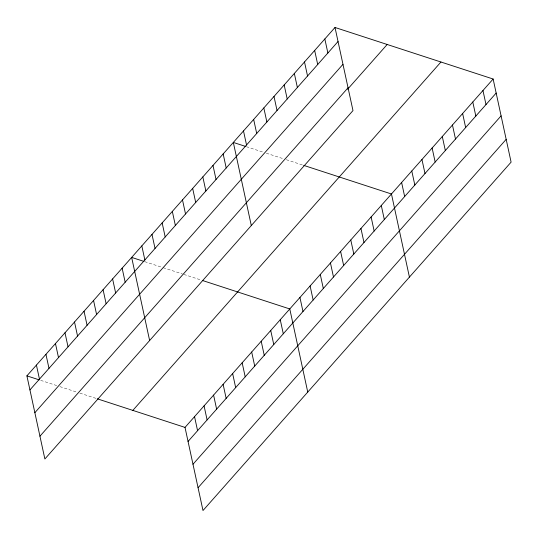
<?xml version="1.0" encoding="UTF-8"?>
<svg xmlns="http://www.w3.org/2000/svg" width="538" height="538" viewBox="0 0 538 538"><rect width="100%" height="100%" fill="white"/><g stroke="black" fill="none" stroke-linecap="round" stroke-linejoin="round"><path stroke-width="0.4" stroke-dasharray="2.69 2.02" d="M246.377 146.692L263.257 152.193M266.33 153.196L283.977 158.952M286.303 159.705L302.907 165.119M144.702 261.656L162.348 267.413M163.115 267.662L182.301 273.916M183.835 274.414L201.232 280.09M40.713 380.359L56.826 385.611M59.893 386.614L76.779 392.115M79.873 393.123L96.47 398.537"/><path stroke-width="0.81" d="M335.006 27.472L352.982 110.593L44.869 458.981L26.9 375.854L335.006 27.472L493.131 79.019L511.1 162.146L202.994 510.528L185.018 427.407L493.131 79.019M29.94 389.902L338.046 41.513M34.862 412.693L342.975 64.311M39.947 436.183L348.052 87.795M347.588 89.261L387.185 44.479M132.839 410.393L440.952 62.011M188.058 441.449L496.164 93.067M192.987 464.247L501.093 115.865M198.065 487.737L506.171 139.349M245.61 146.437L233.331 142.436L251.307 225.563M303.694 165.374L391.456 193.989L409.425 277.11M143.935 261.407L131.655 257.406L149.631 340.527M202.813 280.601L289.78 308.953L307.749 392.081M26.9 375.854L39.18 379.862M97.264 398.799L185.018 427.407M482.963 90.518L485.996 104.56M472.794 102.018L475.827 116.06M462.626 113.511L465.659 127.56M452.458 125.011L455.498 139.053M442.29 136.504L445.329 150.553M432.122 148.004L435.161 162.046M421.953 159.497L424.993 173.545M411.785 170.997L414.825 185.038M401.617 182.49L404.657 196.538M381.287 205.482L384.32 219.531M371.119 216.982L374.152 231.024M324.838 38.965L327.877 53.013M360.951 228.482L363.984 242.524M314.669 50.464L317.709 64.506M350.783 239.975L353.822 254.023M304.508 61.957L307.541 76.006M340.615 251.475L343.654 265.516M294.34 73.457L297.373 87.499M330.446 262.968L333.486 277.016M284.172 84.957L287.205 98.999M320.278 274.467L323.318 288.509M274.003 96.45L277.036 110.498M310.11 285.96L313.15 300.009M263.835 107.95L266.868 121.992M299.942 297.46L302.981 311.502M253.667 119.443L256.707 133.491M243.499 130.942L246.538 144.984M280.251 319.727L283.291 333.768M270.728 330.493L273.768 344.535M223.162 153.935L226.202 167.977M261.206 341.26L264.245 355.309M212.994 165.428L216.034 179.477M251.683 352.027L254.723 366.075M202.833 176.928L205.866 190.97M242.161 362.8L245.2 376.842M192.665 188.421L195.697 202.47M232.638 373.567L235.671 387.609M223.115 384.334L226.148 398.376M182.496 199.921L185.529 213.969M213.593 395.1L216.626 409.149M172.328 211.421L175.361 225.462M204.07 405.867L207.103 419.916M162.16 222.914L165.193 236.962M194.541 416.641L197.581 430.682M151.992 234.413L155.031 248.455M141.824 245.906L144.863 259.955M122.133 268.173L125.172 282.215M112.61 278.94L115.65 292.988M103.088 289.706L106.121 303.755M93.565 300.48L96.598 314.522M84.042 311.246L87.075 325.288M74.52 322.013L77.553 336.062M64.99 332.78L68.03 346.828M55.468 343.553L58.508 357.595M45.945 354.32L48.985 368.362M36.423 365.087L39.462 379.135"/></g></svg>
